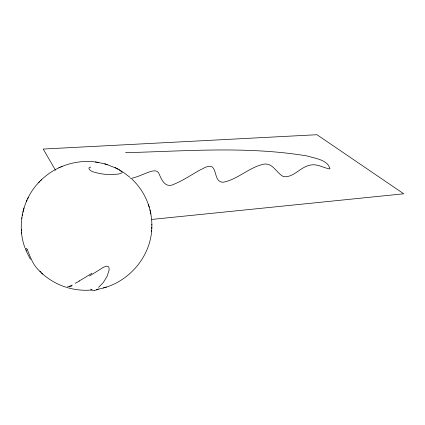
<?xml version="1.0" encoding="UTF-8"?>
<svg xmlns="http://www.w3.org/2000/svg" width="425" height="425" viewBox="0 0 425 425"><rect width="100%" height="100%" fill="white"/><g stroke="black" fill="none" stroke-linecap="round" stroke-linejoin="round"><path stroke-width="0.64" d="M131.952 179.1C145.329 191.675 152.867 210.216 151.762 228.565M151.826 227.077C151.428 257.656 126.528 285.196 96.369 289.425M151.847 225.069L151.858 224.331M151.571 231.306L151.624 230.562M39.706 181.507C22.817 198.406 16.665 225.08 24.847 247.589M21.749 218.508L21.872 217.759M22.19 215.693L22.467 214.211M22.902 212.16L24.007 207.968M26.467 201.243L27.094 199.92M27.683 198.661L28.294 197.365M40.667 180.545C55.223 165.984 76.861 159.003 97.187 162.228M38.723 182.506L41.613 179.594M98.589 287.342L103.291 282.545L107.042 276.425L108.991 270.613L109.098 268.154L108.609 266.815L106.845 266.114L103.785 267.097L89.478 276M58.778 167.864L60.021 167.317M60.903 166.924L62.066 166.414M71.894 285.844L69.456 286.822M103.392 287.916L104.731 287.523M105.033 287.422L106.484 286.997M67.75 287.348L66.964 287.465M130.448 178.521C137.142 177.326 143.198 174.059 149.579 171.859C152.432 170.861 156.49 169.756 158.562 172.752C161.819 179.977 165.07 189.252 175.121 183.733C183.823 180.078 191.595 174.633 199.846 170.117C203.596 168.475 207.926 164.964 212.171 166.844C216.957 171.089 214.646 181.99 222.966 182.272C237.888 179.525 249.114 167.163 263.973 164.135C273.158 162.796 276.521 173.336 283.581 176.667C293.664 177.767 300.268 167.073 309.804 165.235C316.779 163.296 323.122 167.822 329.667 168.953L329.959 168.661C327.441 159.614 315.111 158.525 307.567 156.055C247.493 145.913 186.086 151.162 125.545 152.681M151.821 219.428L403.75 193.795L316.96 134.725L43.212 149.048L55.537 170.276M92.028 289.988C84.017 290.758 75.884 289.988 68.133 287.847M90.764 167.03C85.861 167.7 91.858 172.178 94.18 172.12C101.463 174.425 109.273 174.957 116.848 174.144C118.586 174.537 125.89 171.918 120.748 171.408M97.75 162.323L105.889 164.172M95.375 161.973L95.859 162.047M96.571 162.137L98.499 162.435M106.053 164.225L116.073 168.135M104.725 163.827L107.328 164.602M66.417 287.342C56.44 284.245 47.228 278.726 39.828 271.347M116.779 168.491L122.113 171.482M114.973 167.588L117.964 169.081M119.09 169.692L120.153 170.319M123.181 172.178L130.055 177.411M40.928 272.08C33.766 266.741 30.728 258.198 27.582 250.224A2.741 0.51 66.7 0 0 27.168 249.448M26.318 250.203L26.584 250.437M41.581 272.988L42.813 274.146M26.079 249.969C24.034 248.349 26.414 247.169 27.168 249.464M30.441 259.356L25.92 250.394M149.265 207.241L148.415 204.611M149.982 209.886L150.285 211.262M150.556 212.558L150.859 213.961M21.303 229.293L21.431 230.86M21.521 232.098L21.648 233.665M69.615 286.19A44.391 2.279 -24.5 0 1 67.591 286.742M72.266 285.106A48.461 2.975 -29.4 0 1 69.865 286.083M79.417 281.053A52.047 4.771 -34 0 1 75.225 283.257M91.917 273.195A54.182 6.269 -36.2 0 1 79.093 280.978M98.356 289.17A61.418 19.954 -77.6 0 1 94.754 290.28M94.621 290.477A59.096 17.829 -72.5 0 1 90.652 289.154"/></g></svg>
